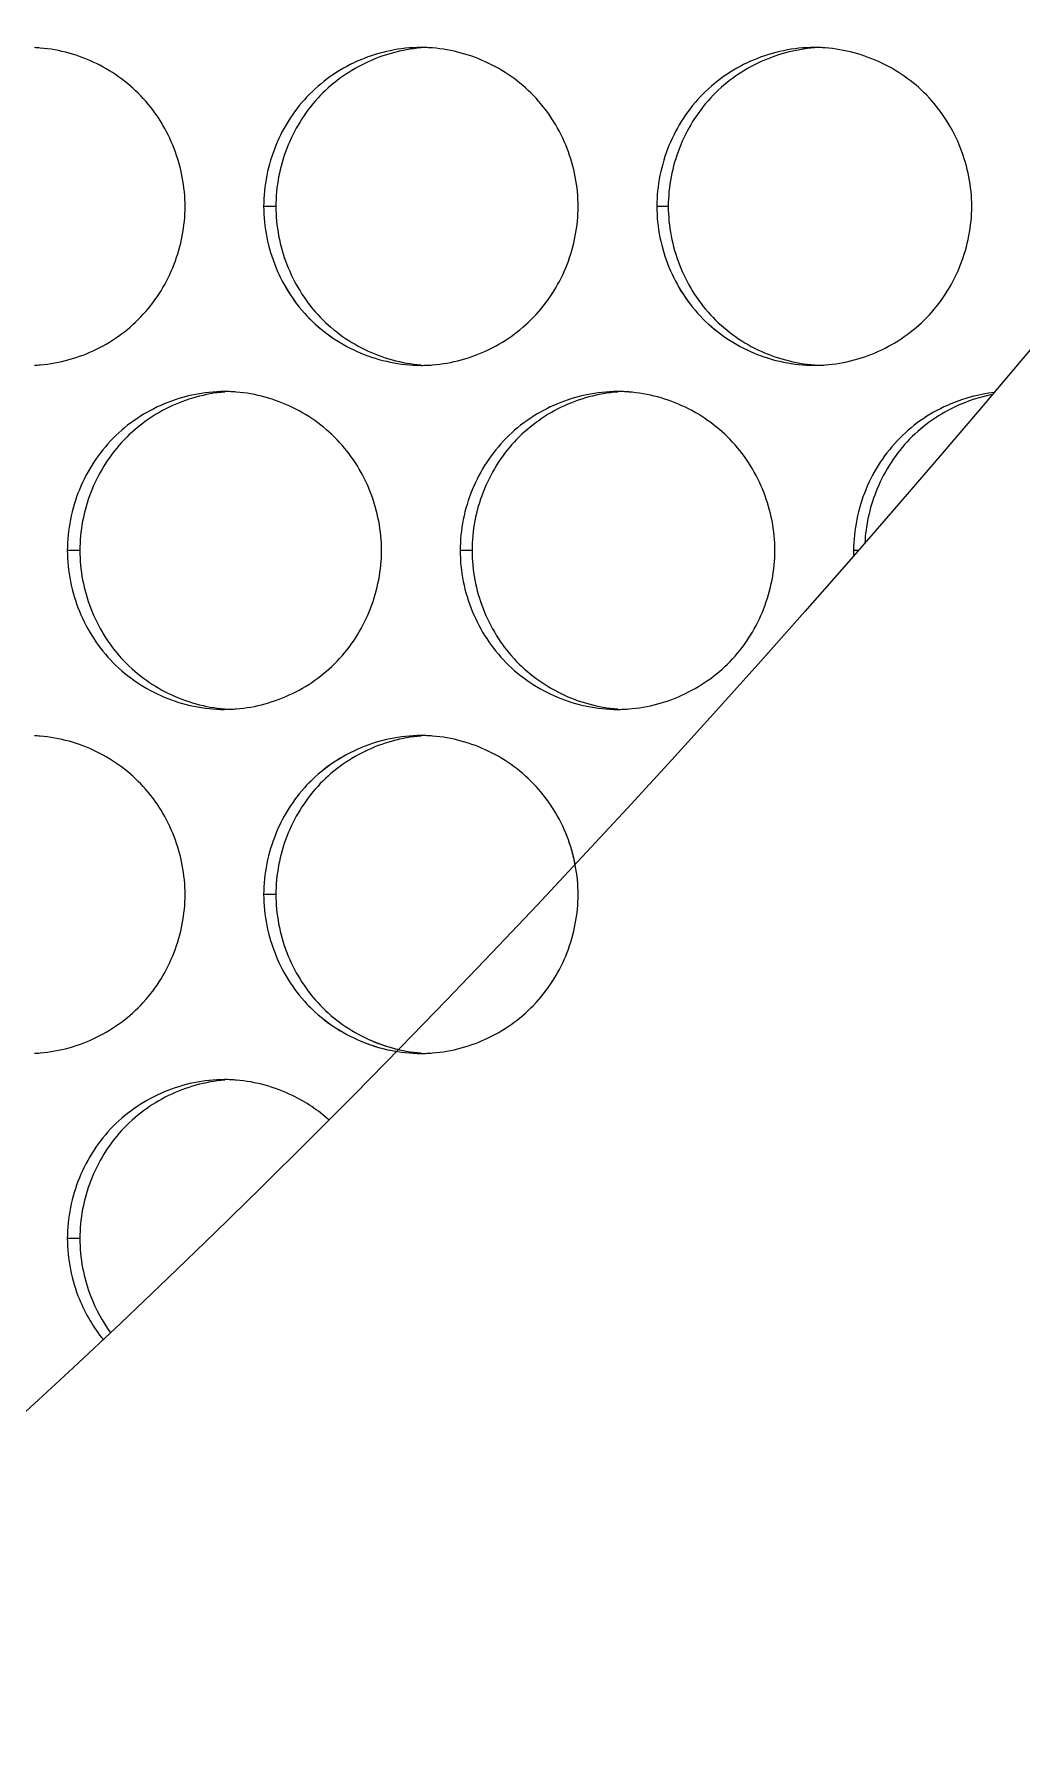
# Model space of a CAD drawing. Header units: millimetres. Extents: x 1177 to 4147, y 93 to 2194.
# Drawn here: x 1685.49 to 1704.14, y 1628.65 to 1661.12 of the extents above; entities that cross this region are included whole.
import ezdxf

# ---------------------------------------------------------------- set-up
doc = ezdxf.new("R2010")
doc.units = ezdxf.units.MM
doc.header["$LTSCALE"] = 0.1
doc.layers.get('0').update_dxf_attribs({"lineweight": 13})
doc.layers.add('标注', color=251, linetype='Continuous', lineweight=9)

msp = doc.modelspace()

# ---------------------------------------------------------------- linework, layer by layer
for radius, start, end in [(196.75, 204.56225, 43.01001), (177.334, 204.90538, 48.55999), (177.047, 204.9052, 48.6494), (168.077, 204.78787, 51.55568), (165.455, 204.70676, 52.44821), (156.5, 204.24844, 55.64881), (156.25, 204.23139, 55.74165), (155.11, 204.1505, 56.16753), (155, 204.14243, 56.20879)]:
    msp.add_arc((1812.49, 1686.895), radius, start, end)
at = {"layer": '标注'}
for p, q in [((1690.05, 1657.876), (1689.82, 1657.876)), ((1690.05, 1657.876), (1689.82, 1657.876)), ((1697.462, 1657.876), (1697.246, 1657.876)), ((1697.462, 1657.876), (1697.246, 1657.876)), ((1686.348, 1651.38), (1686.111, 1651.38)), ((1693.755, 1651.38), (1693.531, 1651.38)), ((1701.053, 1651.38), (1700.962, 1651.38)), ((1690.05, 1644.885), (1689.82, 1644.885)), ((1690.05, 1644.885), (1689.82, 1644.885)), ((1686.348, 1638.39), (1686.111, 1638.39))]:
    msp.add_line(p, q, dxfattribs=at)
for centre, radius, start, end in [((1685.367, 1658.045), 2.831, 85.2599, 87.5264), ((1685.367, 1658.045), 2.831, 85.2599, 87.5264), ((1692.789, 1658.078), 2.798, 87.6774, 89.9971), ((1692.789, 1658.078), 2.798, 87.6774, 89.9971), ((1692.787, 1658.04), 2.836, 85.5486, 87.6777), ((1692.787, 1658.04), 2.836, 85.5486, 87.6777), ((1700.219, 1658.072), 2.804, 87.8277, 89.9975), ((1700.219, 1658.072), 2.804, 87.8277, 89.9975), ((1700.217, 1658.036), 2.84, 85.8355, 87.828), ((1700.217, 1658.036), 2.84, 85.8355, 87.828), ((1685.367, 1657.707), 2.831, 272.4736, 274.7401), ((1685.367, 1657.707), 2.831, 272.4736, 274.7401), ((1692.789, 1657.673), 2.798, 270.0029, 272.3226), ((1692.789, 1657.673), 2.798, 270.0029, 272.3226), ((1692.787, 1657.711), 2.836, 272.3223, 274.4514), ((1692.787, 1657.711), 2.836, 272.3223, 274.4514), ((1700.219, 1657.68), 2.804, 270.0025, 272.1723), ((1700.219, 1657.68), 2.804, 270.0025, 272.1723), ((1700.217, 1657.715), 2.84, 272.172, 274.1645), ((1700.217, 1657.715), 2.84, 272.172, 274.1645), ((1689.078, 1651.586), 2.794, 87.6019, 89.9969), ((1689.076, 1651.547), 2.833, 85.4045, 87.6022), ((1696.502, 1651.58), 2.801, 87.7527, 89.9973), ((1696.501, 1651.543), 2.838, 85.6923, 87.753), ((1689.078, 1651.175), 2.794, 270.0031, 272.3981), ((1689.076, 1651.214), 2.833, 272.3978, 274.5955), ((1696.502, 1651.181), 2.801, 270.0027, 272.2473), ((1696.501, 1651.218), 2.838, 272.247, 274.3077), ((1685.367, 1645.054), 2.831, 85.2599, 87.5264), ((1685.367, 1645.054), 2.831, 85.2599, 87.5264), ((1692.789, 1645.088), 2.798, 87.6774, 89.9971), ((1692.789, 1645.088), 2.798, 87.6774, 89.9971), ((1692.787, 1645.05), 2.836, 85.5486, 87.6777), ((1692.787, 1645.05), 2.836, 85.5486, 87.6777), ((1685.367, 1644.716), 2.831, 272.4736, 274.7401), ((1685.367, 1644.716), 2.831, 272.4736, 274.7401), ((1692.789, 1644.683), 2.798, 270.0029, 272.3226), ((1692.787, 1644.721), 2.836, 272.3223, 274.4514), ((1689.078, 1638.596), 2.794, 87.6019, 89.9969), ((1689.076, 1638.557), 2.833, 85.4045, 87.6022)]:
    msp.add_arc(centre, radius, start, end, dxfattribs=at)
msp.add_spline([(2027.49, 1819.182), (1864.296, 1806.369), (1766.772, 1737.15), (1658.757, 1615.796), (1597.49, 1595.163)], degree=3, dxfattribs=at)
for points, knots in [([(1688.336, 1657.876), (1688.336, 1658.246), (1688.191, 1658.992), (1687.602, 1659.96), (1686.694, 1660.632), (1685.967, 1660.836), (1685.601, 1660.866)], [0, 0, 0, 0, 0.251371, 0.501834, 0.751159, 1, 1, 1, 1]), ([(1688.336, 1657.876), (1688.336, 1658.246), (1688.191, 1658.992), (1687.602, 1659.96), (1686.694, 1660.632), (1685.967, 1660.836), (1685.601, 1660.866)], [0, 0, 0, 0, 0.251371, 0.501834, 0.751159, 1, 1, 1, 1]), ([(1692.795, 1660.867), (1692.428, 1660.838), (1691.699, 1660.637), (1690.787, 1659.965), (1690.195, 1658.995), (1690.05, 1658.247), (1690.05, 1657.876)], [0, 0, 0, 0, 0.248776, 0.498047, 0.748524, 1, 1, 1, 1]), ([(1692.795, 1660.867), (1692.428, 1660.838), (1691.699, 1660.637), (1690.787, 1659.965), (1690.195, 1658.995), (1690.05, 1658.247), (1690.05, 1657.876)], [0, 0, 0, 0, 0.248776, 0.498047, 0.748524, 1, 1, 1, 1]), ([(1695.76, 1657.876), (1695.76, 1658.248), (1695.614, 1658.996), (1695.02, 1659.966), (1694.105, 1660.637), (1693.375, 1660.838), (1693.007, 1660.867)], [0, 0, 0, 0, 0.251218, 0.501606, 0.751001, 1, 1, 1, 1]), ([(1695.76, 1657.876), (1695.76, 1658.248), (1695.614, 1658.996), (1695.02, 1659.966), (1694.105, 1660.637), (1693.375, 1660.838), (1693.007, 1660.867)], [0, 0, 0, 0, 0.251218, 0.501606, 0.751001, 1, 1, 1, 1]), ([(1700.225, 1660.868), (1699.856, 1660.841), (1699.123, 1660.642), (1698.205, 1659.971), (1697.608, 1658.999), (1697.462, 1658.249), (1697.462, 1657.876)], [0, 0, 0, 0, 0.248925, 0.498265, 0.748671, 1, 1, 1, 1]), ([(1700.225, 1660.868), (1699.856, 1660.841), (1699.123, 1660.642), (1698.205, 1659.971), (1697.608, 1658.999), (1697.462, 1658.249), (1697.462, 1657.876)], [0, 0, 0, 0, 0.248925, 0.498265, 0.748671, 1, 1, 1, 1]), ([(1703.194, 1657.876), (1703.194, 1658.249), (1703.047, 1658.999), (1702.448, 1659.971), (1701.528, 1660.643), (1700.793, 1660.841), (1700.424, 1660.868)], [0, 0, 0, 0, 0.251074, 0.501391, 0.750853, 1, 1, 1, 1]), ([(1703.194, 1657.876), (1703.194, 1658.249), (1703.047, 1658.999), (1702.448, 1659.971), (1701.528, 1660.643), (1700.793, 1660.841), (1700.424, 1660.868)], [0, 0, 0, 0, 0.251074, 0.501391, 0.750853, 1, 1, 1, 1]), ([(1685.601, 1654.885), (1685.967, 1654.916), (1686.694, 1655.119), (1687.602, 1655.792), (1688.191, 1656.759), (1688.336, 1657.505), (1688.336, 1657.876)], [0, 0, 0, 0, 0.248841, 0.498166, 0.748629, 1, 1, 1, 1]), ([(1685.601, 1654.885), (1685.967, 1654.916), (1686.694, 1655.119), (1687.602, 1655.792), (1688.191, 1656.759), (1688.336, 1657.505), (1688.336, 1657.876)], [0, 0, 0, 0, 0.248841, 0.498166, 0.748629, 1, 1, 1, 1]), ([(1690.05, 1657.876), (1690.05, 1657.504), (1690.195, 1656.756), (1690.787, 1655.786), (1691.699, 1655.114), (1692.428, 1654.913), (1692.795, 1654.884)], [0, 0, 0, 0, 0.251476, 0.501953, 0.751224, 1, 1, 1, 1]), ([(1690.05, 1657.876), (1690.05, 1657.504), (1690.195, 1656.756), (1690.787, 1655.786), (1691.699, 1655.114), (1692.428, 1654.913), (1692.795, 1654.884)], [0, 0, 0, 0, 0.251476, 0.501953, 0.751224, 1, 1, 1, 1]), ([(1693.007, 1654.884), (1693.375, 1654.913), (1694.105, 1655.114), (1695.02, 1655.786), (1695.614, 1656.755), (1695.76, 1657.504), (1695.76, 1657.876)], [0, 0, 0, 0, 0.248999, 0.498394, 0.748782, 1, 1, 1, 1]), ([(1693.007, 1654.884), (1693.375, 1654.913), (1694.105, 1655.114), (1695.02, 1655.786), (1695.614, 1656.755), (1695.76, 1657.504), (1695.76, 1657.876)], [0, 0, 0, 0, 0.248999, 0.498394, 0.748782, 1, 1, 1, 1]), ([(1697.462, 1657.876), (1697.462, 1657.502), (1697.608, 1656.752), (1698.205, 1655.78), (1699.123, 1655.109), (1699.856, 1654.91), (1700.225, 1654.883)], [0, 0, 0, 0, 0.251329, 0.501735, 0.751075, 1, 1, 1, 1]), ([(1697.462, 1657.876), (1697.462, 1657.502), (1697.608, 1656.752), (1698.205, 1655.78), (1699.123, 1655.109), (1699.856, 1654.91), (1700.225, 1654.883)], [0, 0, 0, 0, 0.251329, 0.501735, 0.751075, 1, 1, 1, 1]), ([(1700.424, 1654.883), (1700.793, 1654.91), (1701.528, 1655.109), (1702.448, 1655.78), (1703.047, 1656.752), (1703.194, 1657.502), (1703.194, 1657.876)], [0, 0, 0, 0, 0.249147, 0.498609, 0.748926, 1, 1, 1, 1]), ([(1700.424, 1654.883), (1700.793, 1654.91), (1701.528, 1655.109), (1702.448, 1655.78), (1703.047, 1656.752), (1703.194, 1657.502), (1703.194, 1657.876)], [0, 0, 0, 0, 0.249147, 0.498609, 0.748926, 1, 1, 1, 1]), ([(1690.049, 1656.728), (1690.196, 1656.369), (1690.63, 1655.698), (1691.296, 1655.257), (1691.654, 1655.107)], [0, 0, 0, 0, 0.500865, 1, 1, 1, 1]), ([(1697.475, 1656.728), (1697.622, 1656.369), (1698.057, 1655.698), (1698.724, 1655.257), (1699.082, 1655.107)], [0, 0, 0, 0, 0.50073, 1, 1, 1, 1]), ([(1689.084, 1654.371), (1688.718, 1654.342), (1687.991, 1654.139), (1687.082, 1653.467), (1686.492, 1652.498), (1686.348, 1651.752), (1686.348, 1651.38)], [0, 0, 0, 0, 0.248698, 0.497934, 0.748447, 1, 1, 1, 1]), ([(1692.046, 1651.38), (1692.046, 1651.752), (1691.901, 1652.499), (1691.309, 1653.467), (1690.398, 1654.14), (1689.67, 1654.342), (1689.303, 1654.371)], [0, 0, 0, 0, 0.251294, 0.501718, 0.751079, 1, 1, 1, 1]), ([(1696.509, 1654.372), (1696.141, 1654.345), (1695.41, 1654.145), (1694.495, 1653.473), (1693.9, 1652.502), (1693.755, 1651.753), (1693.755, 1651.38)], [0, 0, 0, 0, 0.248852, 0.498158, 0.748599, 1, 1, 1, 1]), ([(1699.475, 1651.38), (1699.475, 1651.753), (1699.329, 1652.502), (1698.733, 1653.473), (1697.815, 1654.145), (1697.083, 1654.345), (1696.714, 1654.372)], [0, 0, 0, 0, 0.251145, 0.501497, 0.750925, 1, 1, 1, 1]), ([(1703.587, 1654.326), (1703.34, 1654.277), (1702.74, 1654.078), (1701.918, 1653.479), (1701.344, 1652.546), (1701.191, 1651.848), (1701.175, 1651.521)], [0.0805103, 0.0805103, 0.0805103, 0.0805103, 0.2489958, 0.4983685, 0.7487414, 0.9685341, 0.9685341, 0.9685341, 0.9685341]), ([(1702.8, 1654.149), (1702.442, 1653.999), (1701.775, 1653.558), (1701.34, 1652.887), (1701.192, 1652.528)], [0, 0, 0, 0, 0.499334, 1, 1, 1, 1]), ([(1686.348, 1651.38), (1686.348, 1651.009), (1686.492, 1650.263), (1687.082, 1649.294), (1687.991, 1648.621), (1688.718, 1648.419), (1689.084, 1648.389)], [0, 0, 0, 0, 0.251553, 0.502066, 0.751302, 1, 1, 1, 1]), ([(1689.303, 1648.389), (1689.67, 1648.419), (1690.398, 1648.621), (1691.309, 1649.293), (1691.901, 1650.262), (1692.046, 1651.009), (1692.046, 1651.38)], [0, 0, 0, 0, 0.248921, 0.498282, 0.748706, 1, 1, 1, 1]), ([(1693.755, 1651.38), (1693.755, 1651.008), (1693.9, 1650.259), (1694.495, 1649.288), (1695.41, 1648.616), (1696.141, 1648.416), (1696.509, 1648.388)], [0, 0, 0, 0, 0.251401, 0.501842, 0.751148, 1, 1, 1, 1]), ([(1696.714, 1648.388), (1697.083, 1648.416), (1697.815, 1648.616), (1698.733, 1649.287), (1699.329, 1650.258), (1699.475, 1651.008), (1699.475, 1651.38)], [0, 0, 0, 0, 0.249075, 0.498503, 0.748855, 1, 1, 1, 1]), ([(1688.336, 1644.885), (1688.336, 1645.256), (1688.191, 1646.002), (1687.602, 1646.969), (1686.694, 1647.642), (1685.967, 1647.845), (1685.601, 1647.876)], [0, 0, 0, 0, 0.251371, 0.501834, 0.751159, 1, 1, 1, 1]), ([(1688.336, 1644.885), (1688.336, 1645.256), (1688.191, 1646.002), (1687.602, 1646.969), (1686.694, 1647.642), (1685.967, 1647.845), (1685.601, 1647.876)], [0, 0, 0, 0, 0.251371, 0.501834, 0.751159, 1, 1, 1, 1]), ([(1692.795, 1647.877), (1692.428, 1647.848), (1691.699, 1647.647), (1690.787, 1646.975), (1690.195, 1646.005), (1690.05, 1645.257), (1690.05, 1644.885)], [0, 0, 0, 0, 0.248776, 0.498047, 0.748524, 1, 1, 1, 1]), ([(1692.795, 1647.877), (1692.428, 1647.848), (1691.699, 1647.647), (1690.787, 1646.975), (1690.195, 1646.005), (1690.05, 1645.257), (1690.05, 1644.885)], [0, 0, 0, 0, 0.248776, 0.498047, 0.748524, 1, 1, 1, 1]), ([(1695.704, 1645.451), (1695.669, 1645.632), (1695.513, 1646.17), (1695.02, 1646.975), (1694.105, 1647.647), (1693.375, 1647.848), (1693.007, 1647.877)], [0.1277528, 0.1277528, 0.1277528, 0.1277528, 0.251218, 0.5016058, 0.7510008, 1, 1, 1, 1]), ([(1695.76, 1644.885), (1695.76, 1645.257), (1695.614, 1646.005), (1695.02, 1646.975), (1694.105, 1647.647), (1693.375, 1647.848), (1693.007, 1647.877)], [0, 0, 0, 0, 0.251218, 0.501606, 0.751001, 1, 1, 1, 1]), ([(1691.654, 1647.653), (1691.296, 1647.504), (1690.63, 1647.063), (1690.196, 1646.392), (1690.049, 1646.032)], [0, 0, 0, 0, 0.499135, 1, 1, 1, 1]), ([(1685.601, 1641.895), (1685.967, 1641.925), (1686.694, 1642.128), (1687.602, 1642.801), (1688.191, 1643.769), (1688.336, 1644.514), (1688.336, 1644.885)], [0, 0, 0, 0, 0.248841, 0.498166, 0.748629, 1, 1, 1, 1]), ([(1685.601, 1641.895), (1685.967, 1641.925), (1686.694, 1642.128), (1687.602, 1642.801), (1688.191, 1643.769), (1688.336, 1644.514), (1688.336, 1644.885)], [0, 0, 0, 0, 0.248841, 0.498166, 0.748629, 1, 1, 1, 1]), ([(1690.05, 1644.885), (1690.05, 1644.513), (1690.195, 1643.765), (1690.787, 1642.796), (1691.581, 1642.211), (1692.149, 1642.01), (1692.369, 1641.959)], [0, 0, 0, 0, 0.2514758, 0.5019528, 0.7512241, 0.9031098, 0.9031098, 0.9031098, 0.9031098]), ([(1690.05, 1644.885), (1690.05, 1644.513), (1690.195, 1643.765), (1690.787, 1642.796), (1691.699, 1642.124), (1692.428, 1641.922), (1692.795, 1641.894)], [0, 0, 0, 0, 0.251476, 0.501953, 0.751224, 1, 1, 1, 1]), ([(1693.007, 1641.894), (1693.375, 1641.922), (1694.105, 1642.123), (1695.02, 1642.795), (1695.614, 1643.765), (1695.76, 1644.513), (1695.76, 1644.885)], [0, 0, 0, 0, 0.248999, 0.498394, 0.748782, 1, 1, 1, 1]), ([(1690.049, 1643.738), (1690.196, 1643.378), (1690.63, 1642.708), (1691.296, 1642.266), (1691.654, 1642.117)], [0, 0, 0, 0, 0.500865, 1, 1, 1, 1]), ([(1689.084, 1641.381), (1688.718, 1641.351), (1687.991, 1641.149), (1687.082, 1640.476), (1686.492, 1639.508), (1686.348, 1638.761), (1686.348, 1638.39)], [0, 0, 0, 0, 0.248698, 0.497934, 0.748447, 1, 1, 1, 1]), ([(1691.055, 1640.627), (1690.849, 1640.812), (1690.306, 1641.175), (1689.67, 1641.351), (1689.303, 1641.381)], [0.5649716, 0.5649716, 0.5649716, 0.5649716, 0.7510786, 1, 1, 1, 1]), ([(1686.348, 1638.39), (1686.348, 1638.019), (1686.471, 1637.384), (1686.774, 1636.821), (1686.927, 1636.61)], [0, 0, 0, 0, 0.2515527, 0.4269516, 0.4269516, 0.4269516, 0.4269516])]:
    msp.add_open_spline(points, degree=3, knots=knots, dxfattribs=at)
for points in [[(1692.789, 1660.876), (1692.403, 1660.876), (1692.01, 1660.793), (1691.654, 1660.644)], [(1692.789, 1660.876), (1692.403, 1660.876), (1692.01, 1660.793), (1691.654, 1660.644)], [(1700.219, 1660.876), (1699.832, 1660.876), (1699.439, 1660.793), (1699.082, 1660.644)], [(1700.219, 1660.876), (1699.832, 1660.876), (1699.439, 1660.793), (1699.082, 1660.644)], [(1691.654, 1660.644), (1691.296, 1660.494), (1690.961, 1660.272), (1690.688, 1659.996)], [(1691.654, 1660.644), (1691.296, 1660.494), (1690.961, 1660.272), (1690.688, 1659.996)], [(1699.082, 1660.644), (1698.724, 1660.494), (1698.389, 1660.272), (1698.116, 1659.996)], [(1699.082, 1660.644), (1698.724, 1660.494), (1698.389, 1660.272), (1698.116, 1659.996)], [(1690.688, 1659.996), (1690.415, 1659.72), (1690.196, 1659.382), (1690.049, 1659.023)], [(1690.688, 1659.996), (1690.415, 1659.72), (1690.196, 1659.382), (1690.049, 1659.023)], [(1698.116, 1659.996), (1697.842, 1659.72), (1697.622, 1659.382), (1697.475, 1659.023)], [(1698.116, 1659.996), (1697.842, 1659.72), (1697.622, 1659.382), (1697.475, 1659.023)], [(1690.049, 1659.023), (1689.901, 1658.662), (1689.82, 1658.266), (1689.82, 1657.876)], [(1690.049, 1659.023), (1689.901, 1658.662), (1689.82, 1658.266), (1689.82, 1657.876)], [(1697.475, 1659.023), (1697.327, 1658.662), (1697.246, 1658.266), (1697.246, 1657.876)], [(1697.475, 1659.023), (1697.327, 1658.662), (1697.246, 1658.266), (1697.246, 1657.876)], [(1689.82, 1657.876), (1689.82, 1657.486), (1689.901, 1657.089), (1690.049, 1656.728)], [(1689.82, 1657.876), (1689.82, 1657.486), (1689.901, 1657.089), (1690.049, 1656.728)], [(1697.246, 1657.876), (1697.246, 1657.486), (1697.327, 1657.089), (1697.475, 1656.728)], [(1697.246, 1657.876), (1697.246, 1657.486), (1697.327, 1657.089), (1697.475, 1656.728)], [(1690.049, 1656.728), (1690.196, 1656.369), (1690.415, 1656.031), (1690.688, 1655.755)], [(1697.475, 1656.728), (1697.622, 1656.369), (1697.842, 1656.031), (1698.116, 1655.755)], [(1690.688, 1655.755), (1690.961, 1655.48), (1691.296, 1655.257), (1691.654, 1655.107)], [(1698.116, 1655.755), (1698.389, 1655.48), (1698.724, 1655.257), (1699.082, 1655.107)], [(1691.654, 1655.107), (1692.01, 1654.958), (1692.403, 1654.876), (1692.789, 1654.876)], [(1691.654, 1655.107), (1692.01, 1654.958), (1692.403, 1654.876), (1692.789, 1654.876)], [(1699.082, 1655.107), (1699.439, 1654.958), (1699.832, 1654.876), (1700.219, 1654.876)], [(1699.082, 1655.107), (1699.439, 1654.958), (1699.832, 1654.876), (1700.219, 1654.876)], [(1689.078, 1654.38), (1688.692, 1654.38), (1688.299, 1654.298), (1687.943, 1654.149)], [(1696.503, 1654.38), (1696.116, 1654.38), (1695.723, 1654.298), (1695.367, 1654.149)], [(1703.618, 1654.362), (1703.337, 1654.33), (1703.059, 1654.257), (1702.8, 1654.149)], [(1687.943, 1654.149), (1687.586, 1653.999), (1687.251, 1653.776), (1686.979, 1653.501)], [(1695.367, 1654.149), (1695.009, 1653.999), (1694.673, 1653.776), (1694.401, 1653.501)], [(1686.979, 1653.501), (1686.706, 1653.225), (1686.487, 1652.887), (1686.34, 1652.528)], [(1694.401, 1653.501), (1694.127, 1653.225), (1693.908, 1652.887), (1693.76, 1652.528)], [(1686.34, 1652.528), (1686.192, 1652.167), (1686.111, 1651.77), (1686.111, 1651.38)], [(1693.76, 1652.528), (1693.612, 1652.167), (1693.531, 1651.77), (1693.531, 1651.38)], [(1701.192, 1652.528), (1701.044, 1652.167), (1700.962, 1651.77), (1700.962, 1651.38)], [(1686.111, 1651.38), (1686.111, 1650.99), (1686.192, 1650.594), (1686.34, 1650.233)], [(1693.531, 1651.38), (1693.531, 1650.99), (1693.612, 1650.594), (1693.76, 1650.233)], [(1700.962, 1651.38), (1700.962, 1651.347), (1700.963, 1651.313), (1700.964, 1651.279)], [(1686.34, 1650.233), (1686.487, 1649.874), (1686.706, 1649.536), (1686.979, 1649.26)], [(1693.76, 1650.233), (1693.908, 1649.874), (1694.127, 1649.536), (1694.401, 1649.26)], [(1686.979, 1649.26), (1687.251, 1648.984), (1687.586, 1648.762), (1687.943, 1648.612)], [(1694.401, 1649.26), (1694.673, 1648.984), (1695.009, 1648.762), (1695.367, 1648.612)], [(1687.943, 1648.612), (1688.299, 1648.463), (1688.692, 1648.38), (1689.078, 1648.38)], [(1695.367, 1648.612), (1695.723, 1648.463), (1696.116, 1648.38), (1696.503, 1648.38)], [(1692.789, 1647.885), (1692.403, 1647.885), (1692.01, 1647.803), (1691.654, 1647.653)], [(1692.789, 1647.885), (1692.403, 1647.885), (1692.01, 1647.803), (1691.654, 1647.653)], [(1691.654, 1647.653), (1691.296, 1647.504), (1690.961, 1647.281), (1690.688, 1647.006)], [(1690.688, 1647.006), (1690.415, 1646.73), (1690.196, 1646.392), (1690.049, 1646.032)], [(1690.049, 1646.032), (1689.901, 1645.672), (1689.82, 1645.275), (1689.82, 1644.885)], [(1690.049, 1646.032), (1689.901, 1645.672), (1689.82, 1645.275), (1689.82, 1644.885)], [(1689.82, 1644.885), (1689.82, 1644.495), (1689.901, 1644.099), (1690.049, 1643.738)], [(1689.82, 1644.885), (1689.82, 1644.495), (1689.901, 1644.099), (1690.049, 1643.738)], [(1690.049, 1643.738), (1690.196, 1643.379), (1690.415, 1643.041), (1690.688, 1642.765)], [(1690.688, 1642.765), (1690.961, 1642.489), (1691.296, 1642.267), (1691.654, 1642.117)], [(1691.654, 1642.117), (1691.87, 1642.026), (1692.1, 1641.96), (1692.333, 1641.922)], [(1691.654, 1642.117), (1692.01, 1641.968), (1692.403, 1641.885), (1692.789, 1641.885)], [(1689.078, 1641.39), (1688.692, 1641.39), (1688.299, 1641.307), (1687.943, 1641.158)], [(1687.943, 1641.158), (1687.586, 1641.009), (1687.251, 1640.786), (1686.979, 1640.511)], [(1686.979, 1640.511), (1686.706, 1640.235), (1686.487, 1639.896), (1686.34, 1639.537)], [(1686.34, 1639.537), (1686.192, 1639.176), (1686.111, 1638.78), (1686.111, 1638.39)], [(1686.111, 1638.39), (1686.111, 1638), (1686.192, 1637.604), (1686.34, 1637.243)], [(1686.34, 1637.243), (1686.451, 1636.971), (1686.604, 1636.711), (1686.79, 1636.481)]]:
    msp.add_open_spline(points, degree=3, dxfattribs=at)

doc.saveas('drawing.dxf')
